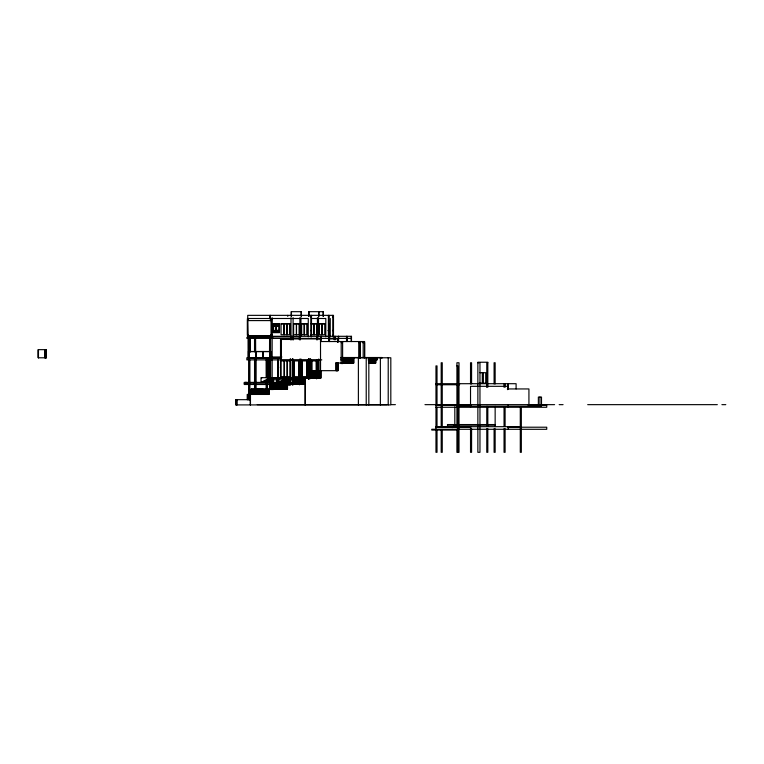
<?xml version="1.0" encoding="UTF-8"?>
<svg xmlns="http://www.w3.org/2000/svg" width="764" height="764" viewBox="0 0 764 764"><rect width="100%" height="100%" fill="white"/><g stroke="black" fill="none" stroke-linecap="round" stroke-linejoin="round"><path stroke-width="1.15" d="M273.455 325.827L276.243 326.094L276.186 330.621L273.407 330.621L273.455 325.827L279.223 325.827L279.175 330.621L276.387 330.363L279.175 330.621M273.522 330.535L273.56 325.922L276.129 326.027M276.234 324.098L276.081 330.535L273.407 330.621M276.396 330.621L276.444 324.098M328.004 330.621L328.549 330.277M332.531 330.621L333.056 330.363M310.91 316.926L311.464 316.926M328.444 316.926L328.998 316.926M332.894 316.926L333.448 316.926M311.808 318.493L325.817 318.493L325.789 336.828M330.249 318.493L330.249 336.828M248.233 319.543L247.46 319.543L247.46 334.727L248.233 334.727M270.504 319.543L272.146 319.543M271.306 320.593L248.491 320.593L248.491 318.493M311.149 323.735L316.926 323.735L316.907 334.727L311.149 334.727M281.152 323.841L283.921 323.841M293.72 323.841L296.403 323.841L296.403 334.622M296.604 323.841L299.278 323.841L299.278 334.622M304.454 323.841L307.138 323.841L307.128 334.622M311.254 323.841L313.937 323.841L313.937 334.622M321.787 323.841L319.113 323.841L319.113 334.622M324.671 323.841L321.988 323.841L321.997 334.622M276.549 325.922L279.118 326.027M276.453 326.094L279.223 326.094M273.397 330.363L276.186 330.621M310.604 330.43L310.614 330.621M273.455 331.07L279.223 331.07M276.243 331.165L275.002 331.165L275.002 332.273M276.444 331.165L277.685 331.165L277.685 332.273M270.504 334.727L272.146 334.727M301.474 334.727L307.243 334.727L307.243 323.735L301.474 323.735L301.484 334.727M310.91 335.253L311.464 335.253M328.444 335.253L328.998 335.253M332.894 335.253L333.448 335.253M272.146 335.778L247.441 335.778L247.441 318.493L308.274 318.493L308.255 336.828M248.138 336.828L247.708 315.351L333.486 315.351L333.486 336.828M248.501 336.828L300.147 336.828M300.147 338.395L246.896 338.395L246.896 337.354L272.672 337.354L272.672 338.395M300.424 338.395L319.801 338.395L319.801 338.92M320.469 338.395L337.335 338.395L337.335 338.92M338.003 338.395L351.497 338.395M320.851 338.92L280.522 338.92L280.522 357.256M328.396 338.92L338.385 338.92M290.473 339.445L281.047 339.445L281.047 356.731M299.45 339.445L300.118 339.445M320.517 341.021L320.851 336.303M338.06 341.021L338.385 336.303M320.431 341.537L364.609 341.537L364.609 357.848M341.231 342.587L342.597 342.587M358.765 342.587L360.13 342.587L360.13 357.8M362.203 342.587L364.581 342.587L364.581 357.8M248.443 351.593L255.682 351.593M255.883 351.593L263.017 351.593L263.017 357.676L255.883 357.676M270.981 351.593L263.208 351.593L263.217 357.676L270.981 357.676M269.931 356.989L281.868 356.989M340.677 357.514L381.866 357.514L381.866 358.297M248.443 357.676L255.682 357.676L255.577 337.745M281.515 357.781L246.839 357.781L246.839 359.873L321.806 359.873M340.61 357.781L390.815 357.781L390.815 404.91L235.598 404.91L235.598 399.677L250.468 399.677M248.415 358.297L281.515 358.297M341.231 358.297L351.908 358.297M368.258 358.297L377.416 358.297M340.61 359.873L352.204 359.873M368.076 359.873L377.416 359.873L377.416 357.514M290.998 360.398L280.522 360.398L280.522 377.683M299.373 360.398L293.615 360.398L293.615 377.683M316.907 360.398L311.149 360.398L311.254 378.018M290.473 360.923L281.047 360.923L281.047 377.158L290.482 377.158L287.436 377.053L287.436 361.028M477.863 362.757L479.964 362.757L479.964 452.317L477.863 452.317L477.863 362.231L487.814 362.231L487.814 387.252M487.814 362.757L486.773 362.757L486.773 387.501M335.692 363.015L353.847 363.015L353.847 357.781M368.926 363.015L375.84 363.015L375.84 359.873M456.92 365.899L457.961 365.899L457.961 452.317M277.934 367.207L278.602 367.207M277.934 367.465L278.602 367.465M309.449 370.674L338.041 370.674L338.041 363.015M479.964 372.708L485.723 372.708L485.723 383.175M281.152 377.053L284.093 377.053M268.861 377.683L260.982 377.683L261.126 382.392M270.055 377.683L308.876 377.683M295.477 378.018L320.956 378.018L320.956 370.674M308.876 378.199L271.096 378.199L271.096 377.683M271.124 379.775L296.556 379.775M270.513 380.033L265.27 380.033L265.27 380.825M288.047 380.033L282.814 380.033L282.814 380.825M270.513 380.825L263.675 380.825L263.675 381.608M288.047 380.825L281.209 380.825L281.209 381.608M270.475 381.608L262.071 381.608L262.071 382.392M288.009 381.608L279.605 381.608L279.605 382.392M291.237 382.392L244.251 382.392L244.251 384.493L291.237 384.493M244.251 383.175L291.237 383.175M478.971 383.175L486.706 383.175M435.967 383.7L516.101 383.7L516.101 388.943M273.178 383.967L305.275 383.967M435.967 384.75L459.536 384.75L459.536 383.7M508.241 386.317L470.528 386.317L470.528 407.269M507.296 388.943L528.927 388.943L528.927 406.219M257.296 404.653L386.918 404.653M391.493 404.653L395.399 404.653M424.965 404.653L554.597 404.653M559.162 404.653L563.068 404.653M587.697 404.653L717.329 404.653M721.894 404.653L725.8 404.653M437.018 404.91L470.882 404.968M528.449 404.91L541.504 404.91M435.967 405.178L470.844 405.178M528.077 405.178L546.737 405.178L546.737 407.269L435.967 407.269M457.961 406.219L541.504 406.219L541.504 397.06L538.362 397.06L538.362 405.178M455.086 424.555L447.484 424.555L447.484 426.914M456.92 424.555L495.148 424.555M455.086 425.08L448.01 425.08L448.01 424.555M457.961 425.08L495.148 425.08M457.435 426.131L453.768 426.131L453.768 426.914M435.967 426.684L454.675 426.684M456.92 426.684L521.334 426.684M457.435 426.914L452.202 426.914L452.202 427.697M507.716 426.942L512.959 426.684M516.101 426.942L520.294 426.942M435.967 427.21L470.844 427.21M508.241 427.21L546.737 427.21L546.737 429.301L431.775 429.272L431.775 430.056L457.961 430.056M279.07 330.535L276.501 330.535M539.928 397.06L539.928 405.178M521.334 406.543L521.334 452.317L520.294 452.317L520.294 406.543M516.101 426.684L516.101 427.21M508.241 383.7L508.241 388.943M508.241 404.653L508.241 407.269M508.241 426.684L508.241 429.301M507.716 384.225L507.716 389.669M505.099 383.7L505.099 387.252M505.099 407.365L505.099 426.293M505.099 428.652L505.099 452.317L504.049 452.317L504.049 428.652M504.049 383.7L504.049 387.252M504.049 407.365L504.049 426.293M495.148 383.967L495.148 362.757L494.098 362.757L494.098 383.967M495.148 406.352L495.148 426.646M495.148 428.747L495.148 452.317L494.098 452.317L494.098 428.747M487.814 406.352L487.814 426.388M487.814 428.652L487.814 452.317L486.773 452.317L486.773 428.652M486.773 406.352L486.773 426.388M483.364 372.708L483.364 383.175M482.313 372.708L482.313 383.175M471.579 383.967L471.579 362.757L470.528 362.757L470.528 383.967M471.579 428.747L471.579 452.317L470.528 452.317L470.528 426.684M457.435 424.555L457.435 429.272M456.92 427.458L456.92 362.757L459.011 362.757L459.011 452.317L456.92 452.317L456.92 429.817M454.819 406.83L454.819 426.131M454.293 424.555L454.293 425.08M442.251 427.563L442.251 362.757L441.2 362.757L441.2 427.563M442.251 429.922L442.251 452.317L441.2 452.317L441.2 429.922M437.018 405.178L437.018 365.899L435.967 365.899L435.967 452.317L437.018 452.317L437.018 429.817M437.018 407.327L437.018 427.458M388.217 357.781L388.217 404.91M380.367 357.781L380.367 404.91M376.566 357.781L376.566 359.873M375.563 359.873L375.563 363.015M375.248 359.873L375.248 363.015M374.933 359.873L374.933 363.015M374.627 359.873L374.627 363.015M374.322 359.873L374.322 363.015M374.026 359.873L374.026 363.015M373.739 359.873L373.739 363.015M373.453 359.481L373.453 363.015M373.166 359.481L373.166 363.015M372.88 359.481L372.88 363.015M372.603 359.481L372.603 363.015M372.039 359.481L372.039 363.015M371.753 359.481L371.753 363.015M371.476 359.481L371.476 363.015M371.189 359.481L371.189 363.015M370.903 359.481L370.903 363.015M370.33 359.481L370.33 363.015M370.043 359.481L370.043 363.015M369.757 359.481L369.757 363.015M369.48 359.481L369.48 363.015M369.193 359.481L369.193 363.015M368.831 357.781L368.831 404.91M366.223 357.781L366.223 404.91M363.196 341.537L363.196 357.848M360.15 341.537L360.15 357.848M359.882 357.514L359.882 358.297M358.736 341.537L358.736 357.848M358.383 357.781L358.383 404.91M353.579 357.781L353.579 363.015M353.254 357.781L353.254 363.015M352.949 357.781L352.949 363.015M352.634 357.781L352.634 363.015M352.338 357.781L352.338 363.015M352.042 357.781L352.042 363.015M351.746 357.781L351.746 363.015M351.593 357.781L351.593 358.297M351.497 341.537L351.497 336.303L248.501 336.303L248.587 357.781M351.459 358.297L351.459 363.015M351.211 336.303L351.211 341.537M351.173 359.481L351.173 363.015M350.896 359.481L350.896 363.015M350.609 359.481L350.609 363.015M350.046 359.481L350.046 363.015M349.769 359.481L349.769 363.015M349.482 359.481L349.482 363.015M349.205 359.481L349.205 363.015M348.919 359.481L348.919 363.015M348.346 359.481L348.346 363.015M348.059 359.481L348.059 363.015M347.773 359.481L347.773 363.015M347.486 359.481L347.486 363.015M347.209 359.481L347.209 363.015M347.047 336.303L347.047 341.537M346.932 359.481L346.932 363.015M346.76 336.303L346.76 341.537M346.665 359.481L346.665 363.015M346.503 336.828L346.503 341.365M346.398 359.481L346.398 363.015M346.14 359.481L346.14 363.015M345.891 359.481L345.891 363.015M345.653 359.481L345.653 363.015M345.414 359.481L345.414 363.015M345.194 359.481L345.194 363.015M344.984 359.481L344.984 363.015M344.784 359.481L344.784 363.015M344.593 359.481L344.593 363.015M344.421 359.481L344.421 363.015M344.258 359.481L344.258 363.015M344.125 359.481L344.115 363.015M343.915 359.481L343.991 363.015M343.752 359.481L343.886 363.015M343.695 359.481L343.666 363.015M342.616 341.537L342.616 363.683M341.202 341.537L341.202 363.683M338.576 336.303L338.576 341.537M338.041 338.92L338.041 342.415M337.898 363.015L337.898 370.674M337.545 339.97L337.545 342.272M337.554 363.015L337.554 370.674M337.22 363.015L337.22 370.674M336.886 363.015L336.886 370.674M336.571 363.015L336.571 370.674M336.265 363.015L336.265 370.674M335.969 363.015L335.969 370.674M335.243 336.303L335.243 339.856M334.193 336.303L334.193 339.856M332.865 315.351L332.865 336.828M329.513 336.303L329.513 341.537M329.217 323.735L329.217 334.727M329.227 336.303L329.227 341.537M329.026 315.351L328.969 341.365M328.405 315.351L328.405 336.828M323.382 316.401L323.382 311.683L308.713 311.683L308.713 316.401M323.124 311.683L323.124 316.401M321.883 323.735L321.892 334.727M321.042 336.303L321.042 341.537M320.804 370.674L320.804 378.018M320.508 336.828L320.546 370.674M320.412 370.674L320.412 378.018M320.04 370.674L320.04 378.018M319.677 370.674L319.677 378.018M319.342 370.674L319.342 378.018M318.932 311.683L318.932 316.401M319.027 370.674L319.027 378.018M318.769 358.965L318.769 370.674M318.664 311.683L318.664 316.401M318.607 359.959L318.731 378.018M318.483 317.709L318.483 336.561M318.512 359.959L318.464 378.018M318.225 359.959L318.225 378.018M318.015 370.674L318.015 378.018M317.834 370.674L317.834 378.018M317.709 336.303L317.709 339.856M317.728 359.959L317.69 378.018M317.566 370.674L317.566 378.018M317.432 317.709L317.432 336.561M317.471 370.674L317.385 378.018M317.27 378.018L317.194 370.674L317.06 378.018M317.003 370.674L316.926 378.018M316.821 334.622L316.802 323.841L314.138 323.841L314.147 334.622M316.831 370.674L316.831 378.018M316.659 336.303L316.659 339.856M316.659 359.959L316.659 378.887M316.458 378.018L316.401 360.923L311.674 360.923L311.702 378.018M316.296 361.028L316.296 378.018M316.134 370.674L316.134 378.018M315.943 370.674L315.943 378.018M315.752 370.674L315.752 378.018M315.542 370.674L315.542 378.018M315.331 370.674L315.331 378.018M315.112 370.674L315.112 378.018M314.873 370.674L314.873 378.018M314.644 370.674L314.644 378.018M314.396 370.674L314.396 378.018M314.157 370.674L314.157 378.018M314.033 323.735L314.042 334.727M313.909 370.674L313.909 378.018M313.651 370.674L313.651 378.018M313.402 370.674L313.402 378.018M313.154 370.674L313.154 378.018M312.906 370.674L312.906 378.018M312.657 370.674L312.657 378.018M312.409 370.674L312.409 378.018M312.17 370.674L312.17 378.018M311.932 370.674L311.932 378.018M311.779 361.028L311.788 371.323M311.492 315.351L311.492 336.828M311.473 370.674L311.473 378.018M311.043 370.674L311.043 378.018M310.872 315.351L310.872 336.828M310.843 370.674L310.843 378.018M310.652 370.674L310.652 378.018M310.623 358.956L310.623 370.741M310.48 370.674L310.48 378.018M310.308 370.674L310.308 378.018M310.127 358.956L310.012 378.018M309.878 370.674L309.878 378.018M309.783 358.956L309.783 378.992M309.668 378.018L309.554 370.674L309.496 378.018M308.981 311.683L308.981 316.401M308.857 358.956L308.876 378.992M308.685 358.956L308.656 378.992M308.484 358.956L308.465 378.992M308.341 359.443L308.274 378.199M307.233 377.683L307.233 360.398L301.474 360.398L301.484 377.683M306.603 361.028L306.612 377.053L302.095 377.053L302.095 361.028M305.275 378.018L305.275 404.91M305.132 378.018L305.132 404.91M304.865 378.018L304.865 383.967M304.607 378.018L304.607 383.967M304.464 323.841L304.464 334.622M304.358 323.735L304.349 334.727M304.349 378.018L304.349 383.967M304.253 334.622L304.253 323.841L301.579 323.841L301.589 334.622M303.833 378.018L303.833 383.967M303.575 378.018L303.575 383.967M303.318 378.018L303.318 383.967M303.041 378.018L303.041 383.967M302.773 378.018L302.773 383.967M302.487 378.018L302.487 383.967M302.21 378.018L302.21 383.967M301.646 378.018L301.646 383.967M301.388 316.401L301.388 311.683L291.179 311.683L291.179 316.401M301.36 378.018L301.36 383.967M301.131 311.683L301.131 316.401M301.083 378.018L301.083 383.967M300.949 317.709L300.949 336.561M300.949 358.956L300.949 378.992M300.815 378.018L300.815 383.967M300.548 378.018L300.548 383.967M300.424 336.303L300.424 339.856M300.424 359.959L300.29 383.967M300.042 378.018L300.042 383.967M299.899 317.709L299.899 336.561M299.899 358.956L299.899 378.992M299.803 378.018L299.803 383.967M299.583 378.018L299.583 383.967M299.402 336.303L299.383 339.856M299.402 359.959L299.383 384.808M299.163 378.018L299.163 383.967M298.867 360.923L298.867 377.158L294.14 377.158L294.14 360.923L298.848 360.923L298.848 377.158L294.245 377.053L294.245 361.028M298.982 378.018L298.982 383.967M298.81 378.018L298.81 383.967M298.638 378.018L298.638 383.967M298.485 378.018L298.485 383.967M298.332 378.018L298.332 383.967M298.199 378.018L298.065 383.967M297.931 378.018L297.931 383.967M297.807 378.018L297.807 383.967M297.683 378.018L297.683 383.967M297.568 378.018L297.568 383.967M297.33 378.018L297.33 383.967M297.215 378.018L297.215 383.967M296.967 378.018L297.091 383.967M296.833 378.018L296.833 383.967M296.699 378.018L296.699 383.967M296.508 323.735L296.499 334.727M296.575 378.018L296.575 383.967M296.174 378.018L296.308 383.967M296.05 378.018L296.05 383.967M295.926 378.018L295.926 383.967M295.802 378.018L295.687 383.967M295.582 378.018L295.582 383.967M295.477 379.202L295.133 383.967M295.038 379.202L295.009 383.967M294.789 379.202L294.856 383.967M294.608 379.202L294.713 383.967M294.484 379.202L294.484 383.967M294.341 379.202L294.341 383.967M294.169 379.202L294.169 383.967M293.978 379.202L293.978 383.967M293.777 379.202L293.777 383.967M293.577 379.202L293.577 383.967M293.089 317.709L293.089 340.104M293.089 358.956L293.118 384.884M292.593 358.956L292.574 384.884M292.268 358.956L292.249 384.884M291.447 311.683L291.447 316.401M290.998 317.709L290.998 340.104M290.501 358.956L290.473 384.884M290.377 361.028L290.368 377.053M290.148 358.956L290.177 384.884M289.852 334.622L289.862 323.841L287.092 323.841L287.092 334.622M289.68 378.992L289.699 384.884M289.231 378.992L289.212 384.884M288.84 382.525L288.84 384.884M288.821 382.525L288.821 384.884M288.467 378.858L288.467 382.392M288.114 378.868L288.152 384.789M287.952 378.858L287.971 384.493M287.761 315.351L287.761 316.401M287.512 383.967L287.512 389.201L251.041 389.201L251.041 394.444M287.331 360.923L287.34 377.158M287.274 383.967L287.274 389.201M287.226 361.028L287.235 377.053L284.294 377.053L284.303 361.028M286.987 323.735L286.997 334.727M287.035 383.967L287.035 389.201M286.892 334.622L286.882 323.841L284.122 323.841L284.122 334.622M286.786 383.967L286.786 389.201M286.538 383.967L286.538 389.201M286.261 383.967L286.261 389.201M285.965 383.967L285.965 389.201M285.631 383.967L285.631 389.201M285.287 378.992L285.249 389.201M284.819 383.967L284.819 389.201M284.265 378.992L284.342 389.201M284.198 360.923L284.189 377.158M284.017 323.735L284.027 334.727M283.864 383.967L283.864 389.201M283.396 383.967L283.396 389.201M282.966 383.967L282.966 389.201M282.565 383.967L282.565 389.201M282.193 383.967L282.193 389.201M281.849 383.967L281.849 389.201M281.524 383.967L281.524 389.201M281.238 338.92L281.238 359.873M281.228 383.967L281.228 389.201M280.942 383.967L280.942 389.201M280.684 383.967L280.684 389.201M280.445 383.967L280.445 389.201M280.216 383.967L280.216 389.201M280.006 383.967L280.006 389.201M279.805 383.967L279.805 389.201M279.614 383.967L279.614 389.201M279.433 383.967L279.433 389.201M279.261 383.967L279.261 389.201M279.118 324.098L279.108 325.722M279.118 332.273L279.118 331.165L277.876 331.165L277.886 332.273M279.089 383.967L279.089 389.201M278.927 383.967L278.927 389.201M278.659 378.858L278.659 382.392M278.774 383.967L278.774 389.201M278.516 378.858L278.516 382.392M278.488 383.967L278.631 389.201M278.44 359.443L278.335 377.683M278.354 383.967L278.354 389.201M278.268 359.443L278.249 377.683M278.23 383.967L278.23 389.201M278.077 367.207L278.077 377.683L277.905 359.443M278.106 383.967L278.106 389.201M277.895 324.098L277.876 325.722M277.981 378.992L277.953 383.7M277.991 383.967L277.886 389.201M277.781 323.993L277.79 325.827M277.781 331.07L277.79 332.378M277.685 383.967L277.781 389.201M277.676 324.098L277.676 325.722M277.561 378.992L277.59 383.7M277.599 383.967L277.599 389.201L277.447 383.967M277.256 383.967L277.313 389.201M277.208 383.967L277.074 389.201M276.931 378.992L276.912 383.7M277.046 383.967L276.969 389.201M276.769 383.967L276.826 389.201M276.635 383.967L276.711 389.201M276.453 328.969L276.444 332.273M276.52 378.992L276.539 383.7M276.444 383.967L276.539 389.201M276.348 323.993L276.339 325.827M276.339 331.07L276.348 332.378M276.32 383.967L276.32 389.201M276.234 328.969L276.234 332.273M276.186 383.967L276.186 389.201M276.033 383.967L276.033 389.201M275.861 383.967L275.861 389.201M275.67 383.967L275.67 389.201M275.46 383.967L275.46 389.201M275.25 383.967L275.25 389.201M275.002 324.098L275.002 325.722M275.021 383.967L275.021 389.201M274.897 323.993L274.906 325.827M274.906 331.07L274.897 332.378M274.801 324.098L274.801 325.722M274.801 332.273L274.801 331.165L273.56 331.165L273.569 332.273M274.792 383.967L274.792 389.201M274.572 383.967L274.572 389.201M274.352 383.967L274.352 389.201M274.142 383.967L274.142 389.201M273.942 383.967L273.942 389.201M273.751 383.967L273.751 389.201M273.569 324.098L273.569 325.722M273.588 383.967L273.588 389.201M273.522 378.992L273.502 383.7M273.445 383.967L273.445 389.201M273.302 383.967L273.331 389.201M273.111 378.992L273.13 389.592M272.929 382.392L272.949 384.493M272.423 382.392L272.423 384.493M272.146 317.709L272.146 356.597M272.146 358.956L272.165 389.592M272.032 337.354L272.032 338.395M272.06 378.992L272.06 389.592M271.678 378.992L271.697 389.592M271.526 318.493L271.526 335.778M271.306 382.525L271.287 384.884M271.096 319.543L271.096 334.727M271.096 335.778L271.124 338.395M271.124 357.256L271.096 359.873M270.981 359.873L270.981 351.488L248.443 351.488L248.415 359.873M270.933 377.683L270.933 382.392M270.8 351.488L270.8 357.781M270.58 336.255L270.618 389.525M270.485 318.493L270.485 320.593M270.494 335.778L270.494 338.395M270.437 351.488L270.408 359.873M270.418 377.683L270.437 384.493M270.227 315.351L270.227 316.401M270.275 351.488L270.275 357.781M270.055 318.884L270.055 315.351L270.026 318.493M270.055 337.745L270.103 357.781M270.055 358.956L270.055 379.775M270.055 383.7L270.055 389.592M269.912 351.488L269.921 357.781M270.045 359.959L270.045 379.25L266.875 379.25L266.875 380.033M269.816 351.593L269.816 357.676M269.043 389.201L269.043 394.444L247.221 394.444L247.221 399.677M268.928 389.201L268.928 394.444M268.508 378.466L268.508 379.25M268.307 359.959L268.317 379.25M268.365 389.201L268.365 394.444M267.792 389.201L267.792 394.444M267.199 394.444L267.209 383.604L267.171 389.525M266.588 389.201L266.588 394.444M266.12 359.93L266.168 377.683M266.168 383.604L266.12 389.525M265.977 389.201L265.977 394.444M265.366 389.201L265.366 394.444M264.783 389.201L264.783 394.444M264.239 389.201L264.239 394.444M263.733 389.201L263.733 394.444M263.293 389.201L263.293 394.444M263.102 351.488L263.122 357.781M262.921 389.201L262.921 394.444M262.625 389.201L262.625 394.444M262.405 389.201L262.405 394.444M262.243 389.201L262.119 394.444M262.033 389.201L261.641 394.444M261.632 377.683L261.632 378.199L261.517 377.683M261.489 389.201L261.489 394.444M261.288 389.201L261.288 394.444M261.04 389.201L261.04 394.444M260.763 389.201L260.763 394.444M260.457 389.201L260.457 394.444M260.123 389.201L260.123 394.444M259.77 389.201L259.77 394.444M259.416 389.201L259.416 394.444M259.053 389.201L259.053 394.444M258.69 389.201L258.69 394.444M258.337 389.201L258.337 394.444M257.993 389.201L257.993 394.444M257.678 389.201L257.678 394.444M257.382 389.201L257.382 394.444M257.124 389.201L257.124 394.444M256.895 389.201L256.895 394.444M256.694 389.201L256.694 394.444M256.36 389.201L256.513 394.444M256.226 389.201L256.226 394.444M256.112 389.201L256.112 394.444M255.883 351.593L255.883 357.676M255.988 358.956L255.93 394.444M255.778 351.488L255.787 357.781M255.787 389.201L255.854 394.444M255.577 358.956L255.587 394.444M255.415 382.392L255.415 384.493M255.529 389.201L255.472 394.444M255.396 382.392L255.396 384.493M255.386 389.201L255.291 394.444M254.889 382.392L254.889 384.493M254.527 337.745L254.527 351.889M254.546 358.956L254.546 394.444M254.25 389.201L254.25 394.444M253.839 382.392L253.839 384.493M253.896 389.201L253.896 394.444M253.476 389.201L253.476 394.444M253.008 389.201L253.008 394.444M252.54 389.201L252.54 394.444M252.12 389.201L252.12 394.444M251.776 389.201L251.776 394.444M251.509 389.201L251.509 394.444M251.289 389.201L251.28 394.444M251.175 389.201L251.146 394.444M250.468 394.444L250.468 404.91M250.353 338.481L250.353 352.099M250.277 394.444L250.277 404.91M249.962 394.444L249.962 399.677M249.675 338.624L249.675 351.641M249.675 359.93L249.675 394.262M249.637 338.624L249.637 351.641M249.637 359.93L249.637 394.262M249.627 394.444L249.627 399.677M249.513 382.392L249.513 384.493M249.274 394.444L249.274 399.677M249.083 351.593L249.074 357.676M248.968 351.488L248.978 357.781M248.892 394.444L248.892 399.677M248.758 351.593L248.758 357.676M248.625 359.93L248.587 394.262M248.501 335.778L248.501 338.395M248.462 382.392L248.462 384.493M248.491 394.444L248.491 399.677M248.138 337.354L248.109 357.781M248.061 394.444L248.061 399.677M247.631 394.444L247.631 399.677M246.543 382.392L246.543 384.493M246.17 382.392L246.151 384.493M245.511 382.392L245.464 384.493M245.32 382.392L245.32 384.493M237.184 399.677L237.184 404.91M236.353 399.677L236.353 404.91M236.286 399.677L236.286 404.91M46.241 349.654L46.117 357.781M45.974 349.654L45.974 357.781M45.85 349.654L45.85 357.781M45.706 349.654L45.706 357.781M45.582 349.654L45.582 357.781M45.439 349.654L45.315 357.781M45.171 349.654L45.171 357.781M45.038 349.654L45.038 357.781M44.904 349.654L44.904 357.781M38.467 349.654L38.467 357.781M38.343 349.654L38.343 357.781M279.49 323.735L273.197 323.735L273.206 332.636L279.49 332.636L279.481 323.735M289.957 323.735L281.047 323.735L281.056 334.727L289.957 334.727L289.948 323.735M299.383 323.735L293.615 323.735L293.624 334.727L299.383 334.727L299.373 323.735M324.776 323.735L319.008 323.735L319.008 334.727L324.776 334.727L324.767 323.735M279.223 323.993L273.455 323.993L273.455 332.378L279.223 332.378L279.213 323.993M46.384 349.654L38.2 349.654L38.2 357.781L46.384 357.781L46.384 349.654M306.708 360.923L301.99 360.923L302.009 377.158L306.717 377.158L306.708 360.923M287.111 383.604L287.111 378.868L287.063 383.604M269.577 351.641L269.577 338.624L269.53 351.641M269.577 389.525L269.577 359.93L269.53 389.525M267.983 379.25L267.983 359.959L267.954 379.25M267.209 377.683L267.209 359.93L267.171 377.683"/></g></svg>
